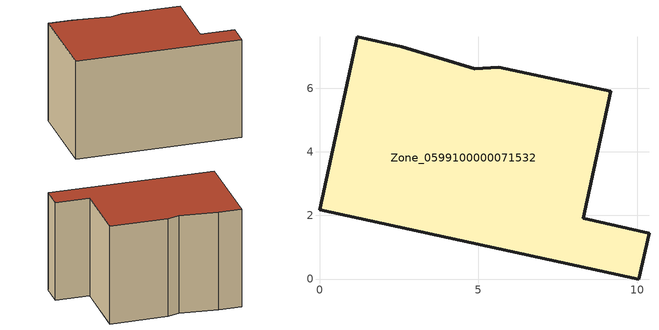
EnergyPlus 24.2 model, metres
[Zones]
Zone_0599100000071532
 floor ground (C_G): 5.64,6.66 9.17,5.91 8.29,1.91 10.37,1.45 10.04,0 0,2.18 1.18,7.61 2.58,7.31 4.89,6.62 z0
 wall outside (C_F): 10.37,1.45 8.29,1.91 9.17,5.91 5.64,6.66 4.89,6.62 2.58,7.31 1.18,7.61 0,2.18 10.04,0 10.37,1.45 z0:6.37
 roof outside (C_R): 9.17,5.91 5.64,6.66 4.89,6.62 2.58,7.31 1.18,7.61 0,2.18 10.04,0 10.37,1.45 8.29,1.91 z6.37
[BUILDING]
Pand.0599100000071532: North Axis=0; Terrain=City; Loads Convergence Tolerance Value=0.04; Temperature Convergence Tolerance Value=0.4; Solar Distribution=FullExterior; Maximum Number of Warmup Days=25; Minimum Number of Warmup Days=1
[Site:Location]
Rotterdam.The.Hague.AP_ZH_NLD Design_Conditions: Latitude=51.96; Longitude=4.45; Time Zone=1; Elevation=-4.5
[SITE:GROUNDTEMPERATURE:BUILDINGSURFACE]
18, 18, 18, 18, 18, 18, 18, 18, 18, 18, 18, 18
[MATERIAL] Thermal Absorptance=0.9; Solar Absorptance=0.7; Visible Absorptance=0.7
Name | Roughness | Thickness | Conductivity | Density | Specific Heat
G.TC.1946 | MediumSmooth | 0.15 | 1 | 540 | 1210
F.TC.1946 | Rough | 0.3 | 0.857143 | 1920 | 840
R.TC.1946 | MediumRough | 0.2 | 0.909091 | 1500 | 1000
[CONSTRUCTION]
C_G: G.TC.1946
C_F: F.TC.1946
C_R: R.TC.1946
[ZONE]
Zone_0599100000071532: Type=1; Multiplier=1; Ceiling Height=Autocalculate; Volume=Autocalculate; Floor Area=autocalculate; Part of Total Floor Area=Yes
[ZONEINFILTRATION:DESIGNFLOWRATE]
Infil_Zone_0599100000071532: Zone or ZoneList or Space or SpaceList=Zone_0599100000071532; Schedule=AlwaysOn; Design Flow Rate Calculation Method=Flow/Area; Flow Rate per Floor Area=0.003; Constant Term Coefficient=1; Temperature Term Coefficient=0; Velocity Term Coefficient=0; Velocity Squared Term Coefficient=0
[HVACTEMPLATE:ZONE:IDEALLOADSAIRSYSTEM]
Zone_0599100000071532: Maximum Heating Supply Air Temperature=50; Minimum Cooling Supply Air Temperature=13; Maximum Heating Supply Air Humidity Ratio=0.0156; Minimum Cooling Supply Air Humidity Ratio=0.0077; Heating Limit=NoLimit; Cooling Limit=NoLimit; Dehumidification Control Type=ConstantSensibleHeatRatio; Cooling Sensible Heat Ratio=0.7; Dehumidification Setpoint=60; Humidification Control Type=None; Humidification Setpoint=30; Outdoor Air Method=None; Outdoor Air Flow Rate per Person=0.00944; Outdoor Air Flow Rate per Zone Floor Area=0; Outdoor Air Flow Rate per Zone=0; Demand Controlled Ventilation Type=None; Outdoor Air Economizer Type=NoEconomizer; Heat Recovery Type=None; Sensible Heat Recovery Effectiveness=0.7; Latent Heat Recovery Effectiveness=0.65
[ZONECONTROL:THERMOSTAT]
ThermostatControl_Zone_0599100000071532: Zone or ZoneList=Zone_0599100000071532; Control Type Schedule=DualSetpointControlType; Control 1=Thermostat_Zone_0599100000071532; Temperature Difference Between Cutout And Setpoint=0
[THERMOSTATSETPOINT:DUALSETPOINT]
Thermostat_Zone_0599100000071532: Heating Setpoint Temperature Schedule=HeatingSetpoint_Zone_0599100000071532; Cooling Setpoint Temperature Schedule=CoolingSetpoint_Zone_0599100000071532
[SCHEDULE:COMPACT]
HeatingSetpoint_Zone_0599100000071532: Through: 12/31, For: AllDays, Until: 24:00, 21
CoolingSetpoint_Zone_0599100000071532: Through: 12/31, For: AllDays, Until: 24:00, 24
DualSetpointControlType: Through: 12/31, For: AllDays, Until: 24:00, 4
AlwaysOn: Through: 12/31, For: AllDays, Until: 24:00, 1
